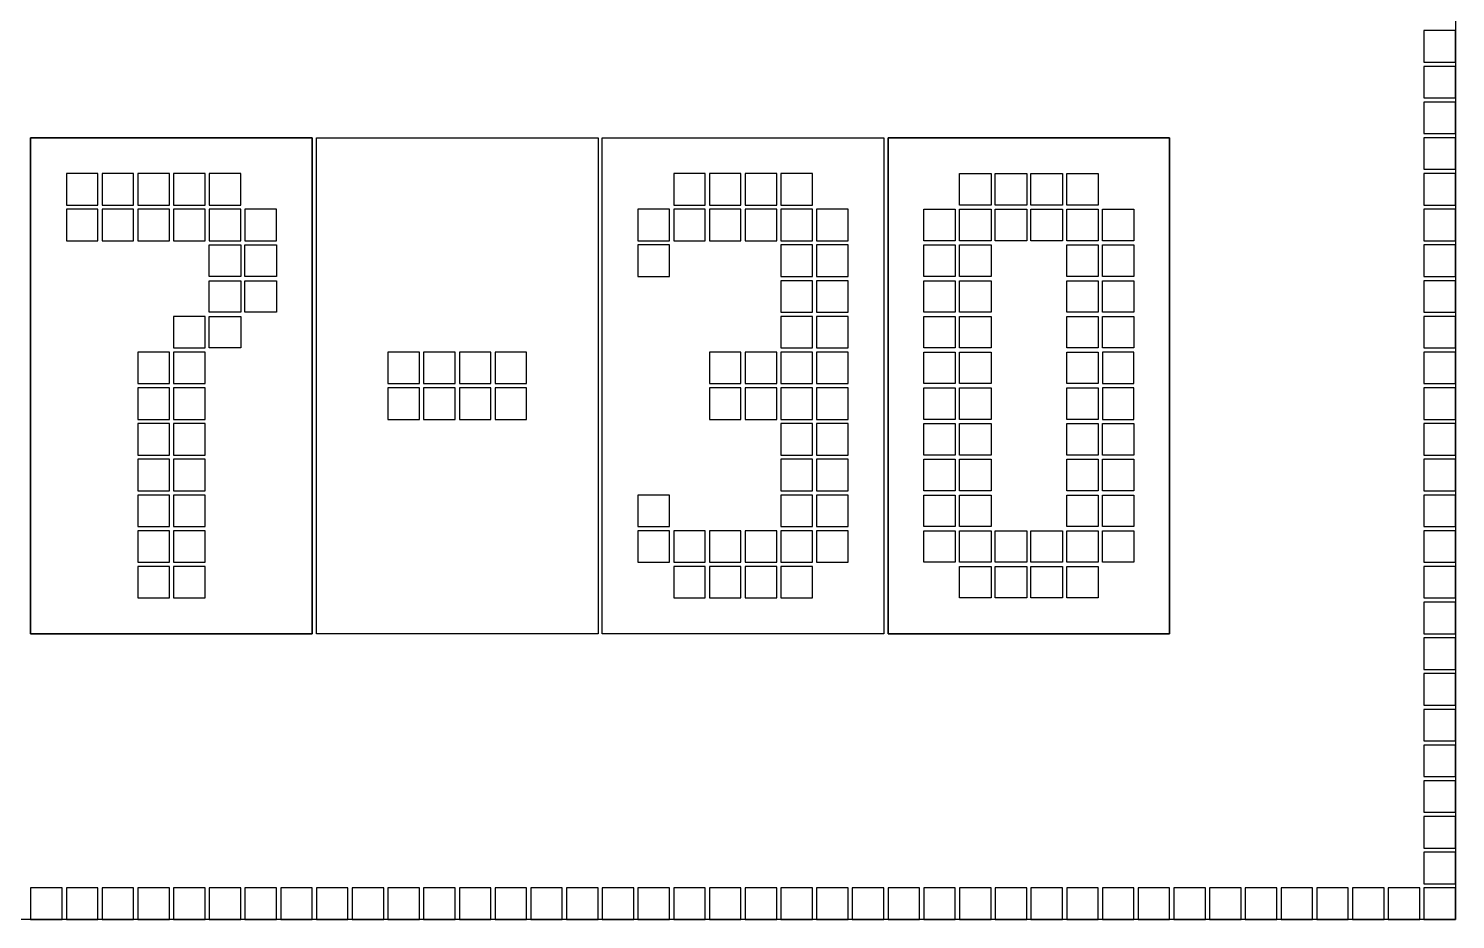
# Model space of a CAD drawing. Header units: inches. Extents: x 125 to 991, y -92 to 487.
# Drawn here: x 892.6 to 899.39, y 475.73 to 479.97 of the extents above; entities that cross this region are included whole.
import ezdxf

# ---------------------------------------------------------------- set-up
doc = ezdxf.new("R2010")
doc.units = ezdxf.units.IN

msp = doc.modelspace()

# ---------------------------------------------------------------- linework, layer by layer
msp.add_lwpolyline([(877.652, 486.5918), (899.392, 486.5918), (899.392, 475.7318), (877.652, 475.7318)], close=True)
at = {"color": 2}
for points in [[(899.242, 479.8118), (899.392, 479.8118), (899.392, 479.9618), (899.242, 479.9618)], [(899.242, 479.6418), (899.392, 479.6418), (899.392, 479.7918), (899.242, 479.7918)], [(899.242, 479.4718), (899.392, 479.4718), (899.392, 479.6218), (899.242, 479.6218)], [(899.242, 479.3018), (899.392, 479.3018), (899.392, 479.4518), (899.242, 479.4518)], [(892.782, 479.1318), (892.932, 479.1318), (892.932, 479.2818), (892.782, 479.2818)], [(892.952, 479.1318), (893.102, 479.1318), (893.102, 479.2818), (892.952, 479.2818)], [(893.122, 479.1318), (893.272, 479.1318), (893.272, 479.2818), (893.122, 479.2818)], [(893.292, 479.1318), (893.442, 479.1318), (893.442, 479.2818), (893.292, 479.2818)], [(893.462, 479.1318), (893.612, 479.1318), (893.612, 479.2818), (893.462, 479.2818)], [(895.672, 479.1318), (895.822, 479.1318), (895.822, 479.2818), (895.672, 479.2818)], [(895.842, 479.1318), (895.992, 479.1318), (895.992, 479.2818), (895.842, 479.2818)], [(896.012, 479.1318), (896.162, 479.1318), (896.162, 479.2818), (896.012, 479.2818)], [(896.182, 479.1318), (896.332, 479.1318), (896.332, 479.2818), (896.182, 479.2818)], [(897.182, 479.1318), (897.032, 479.1318), (897.032, 479.2818), (897.182, 479.2818)], [(897.352, 479.1318), (897.202, 479.1318), (897.202, 479.2818), (897.352, 479.2818)], [(897.522, 479.1318), (897.372, 479.1318), (897.372, 479.2818), (897.522, 479.2818)], [(897.692, 479.1318), (897.542, 479.1318), (897.542, 479.2818), (897.692, 479.2818)], [(899.242, 479.1318), (899.392, 479.1318), (899.392, 479.2818), (899.242, 479.2818)], [(892.782, 478.9618), (892.932, 478.9618), (892.932, 479.1118), (892.782, 479.1118)], [(892.952, 478.9618), (893.102, 478.9618), (893.102, 479.1118), (892.952, 479.1118)], [(893.122, 478.9618), (893.272, 478.9618), (893.272, 479.1118), (893.122, 479.1118)], [(893.292, 478.9618), (893.442, 478.9618), (893.442, 479.1118), (893.292, 479.1118)], [(893.462, 478.9618), (893.612, 478.9618), (893.612, 479.1118), (893.462, 479.1118)], [(893.632, 478.9618), (893.782, 478.9618), (893.782, 479.1118), (893.632, 479.1118)], [(895.502, 478.9618), (895.652, 478.9618), (895.652, 479.1118), (895.502, 479.1118)], [(895.502, 478.9618), (895.652, 478.9618), (895.652, 479.1118), (895.502, 479.1118)], [(895.672, 478.9618), (895.822, 478.9618), (895.822, 479.1118), (895.672, 479.1118)], [(895.842, 478.9618), (895.992, 478.9618), (895.992, 479.1118), (895.842, 479.1118)], [(896.012, 478.9618), (896.162, 478.9618), (896.162, 479.1118), (896.012, 479.1118)], [(896.182, 478.9618), (896.332, 478.9618), (896.332, 479.1118), (896.182, 479.1118)], [(896.352, 478.9618), (896.502, 478.9618), (896.502, 479.1118), (896.352, 479.1118)], [(896.352, 478.9618), (896.502, 478.9618), (896.502, 479.1118), (896.352, 479.1118)], [(897.012, 478.9618), (896.862, 478.9618), (896.862, 479.1118), (897.012, 479.1118)], [(897.012, 478.9618), (896.862, 478.9618), (896.862, 479.1118), (897.012, 479.1118)], [(897.182, 478.9618), (897.032, 478.9618), (897.032, 479.1118), (897.182, 479.1118)], [(897.352, 478.9618), (897.202, 478.9618), (897.202, 479.1118), (897.352, 479.1118)], [(897.522, 478.9618), (897.372, 478.9618), (897.372, 479.1118), (897.522, 479.1118)], [(897.692, 478.9618), (897.542, 478.9618), (897.542, 479.1118), (897.692, 479.1118)], [(897.862, 478.9618), (897.712, 478.9618), (897.712, 479.1118), (897.862, 479.1118)], [(897.862, 478.9618), (897.712, 478.9618), (897.712, 479.1118), (897.862, 479.1118)], [(899.242, 478.9618), (899.392, 478.9618), (899.392, 479.1118), (899.242, 479.1118)], [(893.462, 478.9418), (893.612, 478.9418), (893.612, 478.7918), (893.462, 478.7918)], [(893.632, 478.9418), (893.782, 478.9418), (893.782, 478.7918), (893.632, 478.7918)], [(895.502, 478.7918), (895.652, 478.7918), (895.652, 478.9418), (895.502, 478.9418)], [(896.182, 478.7918), (896.332, 478.7918), (896.332, 478.9418), (896.182, 478.9418)], [(896.352, 478.7918), (896.502, 478.7918), (896.502, 478.9418), (896.352, 478.9418)], [(897.012, 478.7918), (896.862, 478.7918), (896.862, 478.9418), (897.012, 478.9418)], [(897.182, 478.7918), (897.032, 478.7918), (897.032, 478.9418), (897.182, 478.9418)], [(897.692, 478.7918), (897.542, 478.7918), (897.542, 478.9418), (897.692, 478.9418)], [(897.862, 478.7918), (897.712, 478.7918), (897.712, 478.9418), (897.862, 478.9418)], [(899.242, 478.7918), (899.392, 478.7918), (899.392, 478.9418), (899.242, 478.9418)], [(893.462, 478.7718), (893.612, 478.7718), (893.612, 478.6218), (893.462, 478.6218)], [(893.632, 478.7718), (893.782, 478.7718), (893.782, 478.6218), (893.632, 478.6218)], [(896.182, 478.6218), (896.332, 478.6218), (896.332, 478.7718), (896.182, 478.7718)], [(896.352, 478.6218), (896.502, 478.6218), (896.502, 478.7718), (896.352, 478.7718)], [(897.012, 478.6218), (896.862, 478.6218), (896.862, 478.7718), (897.012, 478.7718)], [(897.182, 478.6218), (897.032, 478.6218), (897.032, 478.7718), (897.182, 478.7718)], [(897.692, 478.6218), (897.542, 478.6218), (897.542, 478.7718), (897.692, 478.7718)], [(897.862, 478.6218), (897.712, 478.6218), (897.712, 478.7718), (897.862, 478.7718)], [(899.242, 478.6218), (899.392, 478.6218), (899.392, 478.7718), (899.242, 478.7718)], [(893.292, 478.4518), (893.442, 478.4518), (893.442, 478.6018), (893.292, 478.6018)], [(893.462, 478.6018), (893.612, 478.6018), (893.612, 478.4518), (893.462, 478.4518)], [(896.182, 478.4518), (896.332, 478.4518), (896.332, 478.6018), (896.182, 478.6018)], [(896.352, 478.4518), (896.502, 478.4518), (896.502, 478.6018), (896.352, 478.6018)], [(897.012, 478.4518), (896.862, 478.4518), (896.862, 478.6018), (897.012, 478.6018)], [(897.182, 478.4518), (897.032, 478.4518), (897.032, 478.6018), (897.182, 478.6018)], [(897.692, 478.4518), (897.542, 478.4518), (897.542, 478.6018), (897.692, 478.6018)], [(897.862, 478.4518), (897.712, 478.4518), (897.712, 478.6018), (897.862, 478.6018)], [(899.242, 478.4518), (899.392, 478.4518), (899.392, 478.6018), (899.242, 478.6018)], [(893.122, 478.2818), (893.272, 478.2818), (893.272, 478.4318), (893.122, 478.4318)], [(893.292, 478.2818), (893.442, 478.2818), (893.442, 478.4318), (893.292, 478.4318)], [(894.312, 478.2818), (894.462, 478.2818), (894.462, 478.4318), (894.312, 478.4318)], [(894.312, 478.2818), (894.462, 478.2818), (894.462, 478.4318), (894.312, 478.4318)], [(894.312, 478.2818), (894.462, 478.2818), (894.462, 478.4318), (894.312, 478.4318)], [(894.482, 478.2818), (894.632, 478.2818), (894.632, 478.4318), (894.482, 478.4318)], [(894.652, 478.2818), (894.802, 478.2818), (894.802, 478.4318), (894.652, 478.4318)], [(894.822, 478.2818), (894.972, 478.2818), (894.972, 478.4318), (894.822, 478.4318)], [(894.822, 478.2818), (894.972, 478.2818), (894.972, 478.4318), (894.822, 478.4318)], [(894.822, 478.2818), (894.972, 478.2818), (894.972, 478.4318), (894.822, 478.4318)], [(895.842, 478.2818), (895.992, 478.2818), (895.992, 478.4318), (895.842, 478.4318)], [(896.012, 478.2818), (896.162, 478.2818), (896.162, 478.4318), (896.012, 478.4318)], [(896.182, 478.2818), (896.332, 478.2818), (896.332, 478.4318), (896.182, 478.4318)], [(896.182, 478.2818), (896.332, 478.2818), (896.332, 478.4318), (896.182, 478.4318)], [(896.182, 478.2818), (896.332, 478.2818), (896.332, 478.4318), (896.182, 478.4318)], [(896.352, 478.2818), (896.502, 478.2818), (896.502, 478.4318), (896.352, 478.4318)], [(896.352, 478.2818), (896.502, 478.2818), (896.502, 478.4318), (896.352, 478.4318)], [(897.012, 478.2818), (896.862, 478.2818), (896.862, 478.4318), (897.012, 478.4318)], [(897.182, 478.2818), (897.032, 478.2818), (897.032, 478.4318), (897.182, 478.4318)], [(897.182, 478.2818), (897.032, 478.2818), (897.032, 478.4318), (897.182, 478.4318)], [(897.182, 478.2818), (897.032, 478.2818), (897.032, 478.4318), (897.182, 478.4318)], [(897.692, 478.2818), (897.542, 478.2818), (897.542, 478.4318), (897.692, 478.4318)], [(897.692, 478.2818), (897.542, 478.2818), (897.542, 478.4318), (897.692, 478.4318)], [(897.692, 478.2818), (897.542, 478.2818), (897.542, 478.4318), (897.692, 478.4318)], [(897.712, 478.2818), (897.862, 478.2818), (897.862, 478.4318), (897.712, 478.4318)], [(899.242, 478.2818), (899.392, 478.2818), (899.392, 478.4318), (899.242, 478.4318)], [(893.122, 478.1118), (893.272, 478.1118), (893.272, 478.2618), (893.122, 478.2618)], [(893.292, 478.1118), (893.442, 478.1118), (893.442, 478.2618), (893.292, 478.2618)], [(894.312, 478.1118), (894.462, 478.1118), (894.462, 478.2618), (894.312, 478.2618)], [(894.482, 478.1118), (894.632, 478.1118), (894.632, 478.2618), (894.482, 478.2618)], [(894.652, 478.1118), (894.802, 478.1118), (894.802, 478.2618), (894.652, 478.2618)], [(894.822, 478.1118), (894.972, 478.1118), (894.972, 478.2618), (894.822, 478.2618)], [(895.842, 478.1118), (895.992, 478.1118), (895.992, 478.2618), (895.842, 478.2618)], [(896.012, 478.1118), (896.162, 478.1118), (896.162, 478.2618), (896.012, 478.2618)], [(896.182, 478.1118), (896.332, 478.1118), (896.332, 478.2618), (896.182, 478.2618)], [(896.352, 478.1118), (896.502, 478.1118), (896.502, 478.2618), (896.352, 478.2618)], [(897.012, 478.1118), (896.862, 478.1118), (896.862, 478.2618), (897.012, 478.2618)], [(897.182, 478.1118), (897.032, 478.1118), (897.032, 478.2618), (897.182, 478.2618)], [(897.692, 478.1118), (897.542, 478.1118), (897.542, 478.2618), (897.692, 478.2618)], [(897.712, 478.1118), (897.862, 478.1118), (897.862, 478.2618), (897.712, 478.2618)], [(899.242, 478.1118), (899.392, 478.1118), (899.392, 478.2618), (899.242, 478.2618)], [(893.122, 477.9418), (893.272, 477.9418), (893.272, 478.0918), (893.122, 478.0918)], [(893.292, 477.9418), (893.442, 477.9418), (893.442, 478.0918), (893.292, 478.0918)], [(896.182, 477.9418), (896.332, 477.9418), (896.332, 478.0918), (896.182, 478.0918)], [(896.352, 477.9418), (896.502, 477.9418), (896.502, 478.0918), (896.352, 478.0918)], [(897.012, 477.9418), (896.862, 477.9418), (896.862, 478.0918), (897.012, 478.0918)], [(897.182, 477.9418), (897.032, 477.9418), (897.032, 478.0918), (897.182, 478.0918)], [(897.692, 477.9418), (897.542, 477.9418), (897.542, 478.0918), (897.692, 478.0918)], [(897.862, 477.9418), (897.712, 477.9418), (897.712, 478.0918), (897.862, 478.0918)], [(899.242, 477.9418), (899.392, 477.9418), (899.392, 478.0918), (899.242, 478.0918)], [(893.122, 477.7718), (893.272, 477.7718), (893.272, 477.9218), (893.122, 477.9218)], [(893.292, 477.7718), (893.442, 477.7718), (893.442, 477.9218), (893.292, 477.9218)], [(896.182, 477.7718), (896.332, 477.7718), (896.332, 477.9218), (896.182, 477.9218)], [(896.352, 477.7718), (896.502, 477.7718), (896.502, 477.9218), (896.352, 477.9218)], [(897.012, 477.7718), (896.862, 477.7718), (896.862, 477.9218), (897.012, 477.9218)], [(897.182, 477.7718), (897.032, 477.7718), (897.032, 477.9218), (897.182, 477.9218)], [(897.692, 477.7718), (897.542, 477.7718), (897.542, 477.9218), (897.692, 477.9218)], [(897.862, 477.7718), (897.712, 477.7718), (897.712, 477.9218), (897.862, 477.9218)], [(899.242, 477.7718), (899.392, 477.7718), (899.392, 477.9218), (899.242, 477.9218)], [(893.122, 477.6018), (893.272, 477.6018), (893.272, 477.7518), (893.122, 477.7518)], [(893.292, 477.6018), (893.442, 477.6018), (893.442, 477.7518), (893.292, 477.7518)], [(895.502, 477.6018), (895.652, 477.6018), (895.652, 477.7518), (895.502, 477.7518)], [(896.182, 477.6018), (896.332, 477.6018), (896.332, 477.7518), (896.182, 477.7518)], [(896.352, 477.6018), (896.502, 477.6018), (896.502, 477.7518), (896.352, 477.7518)], [(897.012, 477.6018), (896.862, 477.6018), (896.862, 477.7518), (897.012, 477.7518)], [(897.182, 477.6018), (897.032, 477.6018), (897.032, 477.7518), (897.182, 477.7518)], [(897.692, 477.6018), (897.542, 477.6018), (897.542, 477.7518), (897.692, 477.7518)], [(897.862, 477.6018), (897.712, 477.6018), (897.712, 477.7518), (897.862, 477.7518)], [(899.242, 477.6018), (899.392, 477.6018), (899.392, 477.7518), (899.242, 477.7518)], [(893.122, 477.4318), (893.272, 477.4318), (893.272, 477.5818), (893.122, 477.5818)], [(893.292, 477.4318), (893.442, 477.4318), (893.442, 477.5818), (893.292, 477.5818)], [(895.502, 477.4318), (895.652, 477.4318), (895.652, 477.5818), (895.502, 477.5818)], [(895.502, 477.4318), (895.652, 477.4318), (895.652, 477.5818), (895.502, 477.5818)], [(895.672, 477.4318), (895.822, 477.4318), (895.822, 477.5818), (895.672, 477.5818)], [(895.842, 477.4318), (895.992, 477.4318), (895.992, 477.5818), (895.842, 477.5818)], [(896.012, 477.4318), (896.162, 477.4318), (896.162, 477.5818), (896.012, 477.5818)], [(896.182, 477.4318), (896.332, 477.4318), (896.332, 477.5818), (896.182, 477.5818)], [(896.182, 477.4318), (896.332, 477.4318), (896.332, 477.5818), (896.182, 477.5818)], [(896.182, 477.4318), (896.332, 477.4318), (896.332, 477.5818), (896.182, 477.5818)], [(896.352, 477.4318), (896.502, 477.4318), (896.502, 477.5818), (896.352, 477.5818)], [(896.352, 477.4318), (896.502, 477.4318), (896.502, 477.5818), (896.352, 477.5818)], [(897.012, 477.4318), (896.862, 477.4318), (896.862, 477.5818), (897.012, 477.5818)], [(897.012, 477.4318), (896.862, 477.4318), (896.862, 477.5818), (897.012, 477.5818)], [(897.182, 477.4318), (897.032, 477.4318), (897.032, 477.5818), (897.182, 477.5818)], [(897.182, 477.4318), (897.032, 477.4318), (897.032, 477.5818), (897.182, 477.5818)], [(897.182, 477.4318), (897.032, 477.4318), (897.032, 477.5818), (897.182, 477.5818)], [(897.352, 477.4318), (897.202, 477.4318), (897.202, 477.5818), (897.352, 477.5818)], [(897.522, 477.4318), (897.372, 477.4318), (897.372, 477.5818), (897.522, 477.5818)], [(897.692, 477.4318), (897.542, 477.4318), (897.542, 477.5818), (897.692, 477.5818)], [(897.692, 477.4318), (897.542, 477.4318), (897.542, 477.5818), (897.692, 477.5818)], [(897.692, 477.4318), (897.542, 477.4318), (897.542, 477.5818), (897.692, 477.5818)], [(897.862, 477.4318), (897.712, 477.4318), (897.712, 477.5818), (897.862, 477.5818)], [(897.862, 477.4318), (897.712, 477.4318), (897.712, 477.5818), (897.862, 477.5818)], [(899.242, 477.4318), (899.392, 477.4318), (899.392, 477.5818), (899.242, 477.5818)], [(893.122, 477.2618), (893.272, 477.2618), (893.272, 477.4118), (893.122, 477.4118)], [(893.292, 477.2618), (893.442, 477.2618), (893.442, 477.4118), (893.292, 477.4118)], [(895.672, 477.2618), (895.822, 477.2618), (895.822, 477.4118), (895.672, 477.4118)], [(895.842, 477.2618), (895.992, 477.2618), (895.992, 477.4118), (895.842, 477.4118)], [(896.012, 477.2618), (896.162, 477.2618), (896.162, 477.4118), (896.012, 477.4118)], [(896.182, 477.2618), (896.332, 477.2618), (896.332, 477.4118), (896.182, 477.4118)], [(897.182, 477.2618), (897.032, 477.2618), (897.032, 477.4118), (897.182, 477.4118)], [(897.352, 477.2618), (897.202, 477.2618), (897.202, 477.4118), (897.352, 477.4118)], [(897.522, 477.2618), (897.372, 477.2618), (897.372, 477.4118), (897.522, 477.4118)], [(897.692, 477.2618), (897.542, 477.2618), (897.542, 477.4118), (897.692, 477.4118)], [(899.242, 477.2618), (899.392, 477.2618), (899.392, 477.4118), (899.242, 477.4118)], [(899.242, 477.0918), (899.392, 477.0918), (899.392, 477.2418), (899.242, 477.2418)], [(899.242, 476.9218), (899.392, 476.9218), (899.392, 477.0718), (899.242, 477.0718)], [(899.242, 476.7518), (899.392, 476.7518), (899.392, 476.9018), (899.242, 476.9018)], [(899.242, 476.5818), (899.392, 476.5818), (899.392, 476.7318), (899.242, 476.7318)], [(899.242, 476.4118), (899.392, 476.4118), (899.392, 476.5618), (899.242, 476.5618)], [(899.242, 476.2418), (899.392, 476.2418), (899.392, 476.3918), (899.242, 476.3918)], [(899.242, 476.0718), (899.392, 476.0718), (899.392, 476.2218), (899.242, 476.2218)], [(899.242, 475.9018), (899.392, 475.9018), (899.392, 476.0518), (899.242, 476.0518)], [(892.612, 475.7318), (892.762, 475.7318), (892.762, 475.8818), (892.612, 475.8818)], [(892.782, 475.7318), (892.932, 475.7318), (892.932, 475.8818), (892.782, 475.8818)], [(892.952, 475.7318), (893.102, 475.7318), (893.102, 475.8818), (892.952, 475.8818)], [(893.122, 475.7318), (893.272, 475.7318), (893.272, 475.8818), (893.122, 475.8818)], [(893.292, 475.7318), (893.442, 475.7318), (893.442, 475.8818), (893.292, 475.8818)], [(893.462, 475.7318), (893.612, 475.7318), (893.612, 475.8818), (893.462, 475.8818)], [(893.632, 475.7318), (893.782, 475.7318), (893.782, 475.8818), (893.632, 475.8818)], [(893.802, 475.7318), (893.952, 475.7318), (893.952, 475.8818), (893.802, 475.8818)], [(893.972, 475.7318), (894.122, 475.7318), (894.122, 475.8818), (893.972, 475.8818)], [(894.142, 475.7318), (894.292, 475.7318), (894.292, 475.8818), (894.142, 475.8818)], [(894.312, 475.7318), (894.462, 475.7318), (894.462, 475.8818), (894.312, 475.8818)], [(894.482, 475.7318), (894.632, 475.7318), (894.632, 475.8818), (894.482, 475.8818)], [(894.652, 475.7318), (894.802, 475.7318), (894.802, 475.8818), (894.652, 475.8818)], [(894.822, 475.7318), (894.972, 475.7318), (894.972, 475.8818), (894.822, 475.8818)], [(894.992, 475.7318), (895.142, 475.7318), (895.142, 475.8818), (894.992, 475.8818)], [(895.162, 475.7318), (895.312, 475.7318), (895.312, 475.8818), (895.162, 475.8818)], [(895.332, 475.7318), (895.482, 475.7318), (895.482, 475.8818), (895.332, 475.8818)], [(895.502, 475.7318), (895.652, 475.7318), (895.652, 475.8818), (895.502, 475.8818)], [(895.672, 475.7318), (895.822, 475.7318), (895.822, 475.8818), (895.672, 475.8818)], [(895.842, 475.7318), (895.992, 475.7318), (895.992, 475.8818), (895.842, 475.8818)], [(896.012, 475.7318), (896.162, 475.7318), (896.162, 475.8818), (896.012, 475.8818)], [(896.182, 475.7318), (896.332, 475.7318), (896.332, 475.8818), (896.182, 475.8818)], [(896.352, 475.7318), (896.502, 475.7318), (896.502, 475.8818), (896.352, 475.8818)], [(896.522, 475.7318), (896.672, 475.7318), (896.672, 475.8818), (896.522, 475.8818)], [(896.692, 475.7318), (896.842, 475.7318), (896.842, 475.8818), (896.692, 475.8818)], [(896.862, 475.7318), (897.012, 475.7318), (897.012, 475.8818), (896.862, 475.8818)], [(897.032, 475.7318), (897.182, 475.7318), (897.182, 475.8818), (897.032, 475.8818)], [(897.202, 475.7318), (897.352, 475.7318), (897.352, 475.8818), (897.202, 475.8818)], [(897.372, 475.7318), (897.522, 475.7318), (897.522, 475.8818), (897.372, 475.8818)], [(897.542, 475.7318), (897.692, 475.7318), (897.692, 475.8818), (897.542, 475.8818)], [(897.712, 475.7318), (897.862, 475.7318), (897.862, 475.8818), (897.712, 475.8818)], [(897.882, 475.7318), (898.032, 475.7318), (898.032, 475.8818), (897.882, 475.8818)], [(898.052, 475.7318), (898.202, 475.7318), (898.202, 475.8818), (898.052, 475.8818)], [(898.222, 475.7318), (898.372, 475.7318), (898.372, 475.8818), (898.222, 475.8818)], [(898.392, 475.7318), (898.542, 475.7318), (898.542, 475.8818), (898.392, 475.8818)], [(898.562, 475.7318), (898.712, 475.7318), (898.712, 475.8818), (898.562, 475.8818)], [(898.732, 475.7318), (898.882, 475.7318), (898.882, 475.8818), (898.732, 475.8818)], [(898.902, 475.7318), (899.052, 475.7318), (899.052, 475.8818), (898.902, 475.8818)], [(899.072, 475.7318), (899.222, 475.7318), (899.222, 475.8818), (899.072, 475.8818)], [(899.242, 475.7318), (899.392, 475.7318), (899.392, 475.8818), (899.242, 475.8818)]]:
    msp.add_lwpolyline(points, close=True, dxfattribs=at)
at = {"color": 250}
for points in [[(893.952, 479.4518), (892.612, 479.4518), (892.612, 477.0918), (893.952, 477.0918)], [(893.952, 479.4518), (892.612, 479.4518), (892.612, 477.0918), (893.952, 477.0918)], [(892.612, 479.4518), (893.952, 479.4518), (893.952, 477.0918), (892.612, 477.0918)], [(892.612, 479.4518), (893.952, 479.4518), (893.952, 477.0918), (892.612, 477.0918)], [(893.972, 479.4518), (895.312, 479.4518), (895.312, 477.0918), (893.972, 477.0918)], [(893.972, 479.4518), (895.312, 479.4518), (895.312, 477.0918), (893.972, 477.0918)], [(895.332, 479.4518), (896.672, 479.4518), (896.672, 477.0918), (895.332, 477.0918)], [(895.332, 479.4518), (896.672, 479.4518), (896.672, 477.0918), (895.332, 477.0918)], [(895.332, 479.4518), (896.672, 479.4518), (896.672, 477.0918), (895.332, 477.0918)], [(895.332, 479.4518), (896.672, 479.4518), (896.672, 477.0918), (895.332, 477.0918)], [(896.692, 479.4518), (898.032, 479.4518), (898.032, 477.0918), (896.692, 477.0918)], [(896.692, 479.4518), (898.032, 479.4518), (898.032, 477.0918), (896.692, 477.0918)], [(898.032, 479.4518), (896.692, 479.4518), (896.692, 477.0918), (898.032, 477.0918)], [(898.032, 479.4518), (896.692, 479.4518), (896.692, 477.0918), (898.032, 477.0918)]]:
    msp.add_lwpolyline(points, close=True, dxfattribs=at)

doc.saveas('drawing.dxf')
